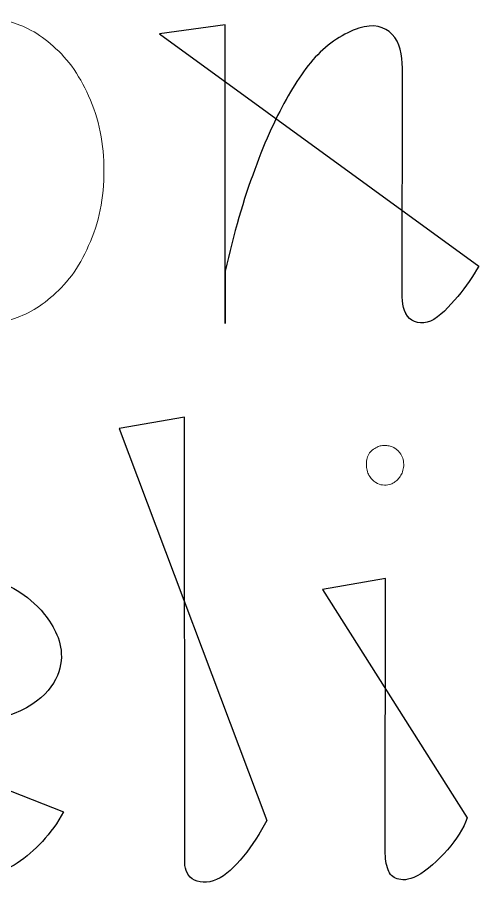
# Model space of a CAD drawing. Header units: centimetres. Extents: x -10.1 to 10.1, y -7.4 to 7.5.
# Drawn here: x -7.858 to -7.577, y 6.138 to 6.665 of the extents above; entities that cross this region are included whole.
import ezdxf

# ---------------------------------------------------------------- set-up
doc = ezdxf.new("R2010")
doc.units = ezdxf.units.CM
doc.header["$MEASUREMENT"] = 0
doc.layers.add('Layer 1', color=7, linetype='Continuous')

msp = doc.modelspace()

# ---------------------------------------------------------------- linework, layer by layer
at = {"layer": 'Layer 1', "color": 7, "lineweight": 0}
for points, knots in [([(-7.87907, 6.47873), (-7.87907, 6.47873), (-7.88042, 6.47873), (-7.88042, 6.47873), (-7.88042, 6.47873), (-7.88442, 6.47873), (-7.88823, 6.47931), (-7.89262, 6.48008), (-7.89262, 6.48008), (-7.89701, 6.4814), (-7.90138, 6.48294), (-7.90614, 6.48521), (-7.90614, 6.48521), (-7.91053, 6.48749), (-7.91529, 6.49055), (-7.91966, 6.49436), (-7.91966, 6.49436), (-7.92405, 6.49798), (-7.92823, 6.50256), (-7.93223, 6.50788), (-7.93223, 6.50788), (-7.93623, 6.5132), (-7.93985, 6.51931), (-7.94289, 6.52598), (-7.94289, 6.52598), (-7.94575, 6.53283), (-7.94821, 6.54008), (-7.94974, 6.5477), (-7.94974, 6.5477), (-7.95127, 6.55551), (-7.95202, 6.56352), (-7.95202, 6.57151), (-7.95202, 6.57151), (-7.95202, 6.5795), (-7.95125, 6.58731), (-7.94974, 6.59514), (-7.94974, 6.59514), (-7.94821, 6.60276), (-7.94574, 6.61019), (-7.94289, 6.61705), (-7.94289, 6.61705), (-7.93985, 6.62372), (-7.93622, 6.62962), (-7.93223, 6.63515), (-7.93223, 6.63515), (-7.92823, 6.64047), (-7.92403, 6.64505), (-7.91966, 6.64867), (-7.91966, 6.64867), (-7.91072, 6.65629), (-7.90138, 6.66047), (-7.89241, 6.66277), (-7.89241, 6.66277), (-7.88326, 6.66486), (-7.87413, 6.66486), (-7.86497, 6.66277), (-7.86497, 6.66277), (-7.86058, 6.66163), (-7.85582, 6.6601), (-7.85145, 6.65782), (-7.85145, 6.65782), (-7.84669, 6.65554), (-7.8423, 6.65248), (-7.83793, 6.64869), (-7.83793, 6.64869), (-7.83335, 6.64507), (-7.82917, 6.64049), (-7.82497, 6.63517), (-7.82497, 6.63517), (-7.82116, 6.62964), (-7.81754, 6.62374), (-7.81468, 6.61707), (-7.81468, 6.61707), (-7.81164, 6.61022), (-7.80915, 6.60278), (-7.80764, 6.59516), (-7.80764, 6.59516), (-7.80611, 6.58735), (-7.80536, 6.57955), (-7.80536, 6.57153), (-7.80536, 6.57153), (-7.80536, 6.56354), (-7.80613, 6.55552), (-7.80764, 6.54772), (-7.80764, 6.54772), (-7.80917, 6.5401), (-7.81164, 6.53285), (-7.81468, 6.526), (-7.81468, 6.526), (-7.81754, 6.51933), (-7.82116, 6.51325), (-7.82497, 6.5079), (-7.82497, 6.5079), (-7.82915, 6.50256), (-7.83336, 6.49798), (-7.83793, 6.49438), (-7.83793, 6.49438), (-7.84232, 6.49057), (-7.84669, 6.48753), (-7.85145, 6.48523), (-7.85145, 6.48523), (-7.85584, 6.48295), (-7.8606, 6.48142), (-7.86479, 6.4801), (-7.86479, 6.4801), (-7.86918, 6.47933), (-7.87318, 6.47875), (-7.87699, 6.47875), (-7.87699, 6.47875), (-7.87699, 6.47875), (-7.87907, 6.47876), (-7.87907, 6.47876), (-7.87907, 6.47876), (-7.87907, 6.47876), (-7.87907, 6.47873), (-7.87907, 6.47873)], [0, 0, 0, 0, 0.033333, 0.033333, 0.033333, 0.033333, 0.066667, 0.066667, 0.066667, 0.066667, 0.1, 0.1, 0.1, 0.1, 0.133333, 0.133333, 0.133333, 0.133333, 0.166667, 0.166667, 0.166667, 0.166667, 0.2, 0.2, 0.2, 0.2, 0.233333, 0.233333, 0.233333, 0.233333, 0.266667, 0.266667, 0.266667, 0.266667, 0.3, 0.3, 0.3, 0.3, 0.333333, 0.333333, 0.333333, 0.333333, 0.366667, 0.366667, 0.366667, 0.366667, 0.4, 0.4, 0.4, 0.4, 0.433333, 0.433333, 0.433333, 0.433333, 0.466667, 0.466667, 0.466667, 0.466667, 0.5, 0.5, 0.5, 0.5, 0.533333, 0.533333, 0.533333, 0.533333, 0.566667, 0.566667, 0.566667, 0.566667, 0.6, 0.6, 0.6, 0.6, 0.633333, 0.633333, 0.633333, 0.633333, 0.666667, 0.666667, 0.666667, 0.666667, 0.7, 0.7, 0.7, 0.7, 0.733333, 0.733333, 0.733333, 0.733333, 0.766667, 0.766667, 0.766667, 0.766667, 0.8, 0.8, 0.8, 0.8, 0.833333, 0.833333, 0.833333, 0.833333, 0.866667, 0.866667, 0.866667, 0.866667, 0.9, 0.9, 0.9, 0.9, 0.933333, 0.933333, 0.933333, 0.933333, 1, 1, 1, 1]), ([(-7.63848, 6.40388), (-7.63753, 6.40407), (-7.63676, 6.40425), (-7.63581, 6.40446), (-7.63581, 6.40446), (-7.63504, 6.40446), (-7.63409, 6.40446), (-7.63314, 6.40446), (-7.63314, 6.40446), (-7.63219, 6.40427), (-7.63123, 6.40409), (-7.63028, 6.40388), (-7.63028, 6.40388), (-7.62837, 6.40311), (-7.62628, 6.40179), (-7.62512, 6.40007), (-7.62512, 6.40007), (-7.62435, 6.39893), (-7.6238, 6.39798), (-7.6234, 6.39682), (-7.6234, 6.39682), (-7.62303, 6.3955), (-7.62282, 6.39433), (-7.62282, 6.39301), (-7.62282, 6.39301), (-7.62282, 6.39169), (-7.62301, 6.39052), (-7.6234, 6.38939), (-7.6234, 6.38939), (-7.62359, 6.38825), (-7.62396, 6.38711), (-7.62454, 6.38635), (-7.62454, 6.38635), (-7.6251, 6.3854), (-7.62568, 6.38444), (-7.62645, 6.38386), (-7.62645, 6.38386), (-7.62722, 6.38291), (-7.62798, 6.38233), (-7.62873, 6.38195), (-7.62873, 6.38195), (-7.62968, 6.38137), (-7.63045, 6.381), (-7.6314, 6.38081), (-7.6314, 6.38081), (-7.63426, 6.38004), (-7.63712, 6.38023), (-7.63979, 6.38195), (-7.63979, 6.38195), (-7.64056, 6.38232), (-7.64132, 6.3829), (-7.64207, 6.38386), (-7.64207, 6.38386), (-7.64284, 6.38442), (-7.64342, 6.38539), (-7.64398, 6.38635), (-7.64398, 6.38635), (-7.64454, 6.38712), (-7.64493, 6.38826), (-7.64512, 6.38939), (-7.64512, 6.38939), (-7.64549, 6.39053), (-7.64549, 6.39167), (-7.64549, 6.39301), (-7.64549, 6.39301), (-7.64549, 6.39436), (-7.64549, 6.3955), (-7.64512, 6.39682), (-7.64512, 6.39682), (-7.64475, 6.39796), (-7.64435, 6.39891), (-7.64359, 6.40007), (-7.64359, 6.40007), (-7.64282, 6.40084), (-7.64227, 6.4016), (-7.64131, 6.40216), (-7.64131, 6.40216), (-7.6402, 6.40293), (-7.63925, 6.40312), (-7.63848, 6.40388)], [0, 0, 0, 0, 0.047619, 0.047619, 0.047619, 0.047619, 0.095238, 0.095238, 0.095238, 0.095238, 0.142857, 0.142857, 0.142857, 0.142857, 0.190476, 0.190476, 0.190476, 0.190476, 0.238095, 0.238095, 0.238095, 0.238095, 0.285714, 0.285714, 0.285714, 0.285714, 0.333333, 0.333333, 0.333333, 0.333333, 0.380952, 0.380952, 0.380952, 0.380952, 0.428571, 0.428571, 0.428571, 0.428571, 0.47619, 0.47619, 0.47619, 0.47619, 0.52381, 0.52381, 0.52381, 0.52381, 0.571429, 0.571429, 0.571429, 0.571429, 0.619048, 0.619048, 0.619048, 0.619048, 0.666667, 0.666667, 0.666667, 0.666667, 0.714286, 0.714286, 0.714286, 0.714286, 0.761905, 0.761905, 0.761905, 0.761905, 0.809524, 0.809524, 0.809524, 0.809524, 0.857143, 0.857143, 0.857143, 0.857143, 0.904762, 0.904762, 0.904762, 0.904762, 1, 1, 1, 1])]:
    msp.add_open_spline(points, degree=3, knots=knots, dxfattribs=at)
at = {"layer": 'Layer 1', "color": 7}
for points, knots in [([(-7.77146, 6.65476), (-7.77146, 6.65476), (-7.73145, 6.66029), (-7.73145, 6.66029), (-7.73145, 6.66029), (-7.73145, 6.66029), (-7.73145, 6.47873), (-7.73145, 6.47873), (-7.73145, 6.47873), (-7.73145, 6.47873), (-7.73145, 6.51053), (-7.73145, 6.51053), (-7.73145, 6.51053), (-7.72669, 6.53283), (-7.72021, 6.55453), (-7.71354, 6.57226), (-7.71354, 6.57226), (-7.70706, 6.59054), (-7.70002, 6.60502), (-7.69317, 6.61721), (-7.69317, 6.61721), (-7.68613, 6.62941), (-7.67907, 6.63912), (-7.6705, 6.64655), (-7.6705, 6.64655), (-7.66193, 6.6538), (-7.65182, 6.65875), (-7.64383, 6.65951), (-7.64383, 6.65951), (-7.63602, 6.66028), (-7.63031, 6.65647), (-7.62687, 6.65038), (-7.62687, 6.65038), (-7.62343, 6.64429), (-7.62362, 6.63591), (-7.62362, 6.62771), (-7.62362, 6.62771), (-7.62362, 6.62771), (-7.62381, 6.49912), (-7.62381, 6.49912), (-7.62381, 6.49912), (-7.62381, 6.4934), (-7.62362, 6.48711), (-7.62058, 6.48311), (-7.62058, 6.48311), (-7.61733, 6.47911), (-7.61219, 6.47777), (-7.60648, 6.48007), (-7.60648, 6.48007), (-7.60095, 6.48256), (-7.59505, 6.48901), (-7.58992, 6.49512), (-7.58992, 6.49512), (-7.58476, 6.50121), (-7.58058, 6.50732), (-7.57717, 6.51359), (-7.57717, 6.51359), (-7.57717, 6.51359), (-7.77146, 6.65476), (-7.77146, 6.65476)], [0, 0, 0, 0, 0.0625, 0.0625, 0.0625, 0.0625, 0.125, 0.125, 0.125, 0.125, 0.1875, 0.1875, 0.1875, 0.1875, 0.25, 0.25, 0.25, 0.25, 0.3125, 0.3125, 0.3125, 0.3125, 0.375, 0.375, 0.375, 0.375, 0.4375, 0.4375, 0.4375, 0.4375, 0.5, 0.5, 0.5, 0.5, 0.5625, 0.5625, 0.5625, 0.5625, 0.625, 0.625, 0.625, 0.625, 0.6875, 0.6875, 0.6875, 0.6875, 0.75, 0.75, 0.75, 0.75, 0.8125, 0.8125, 0.8125, 0.8125, 0.875, 0.875, 0.875, 0.875, 1, 1, 1, 1]), ([(-7.77146, 6.65476), (-7.77146, 6.65476), (-7.77146, 6.65476), (-7.77146, 6.65476), (-7.77146, 6.65476), (-7.77146, 6.65476), (-7.77146, 6.65476), (-7.77146, 6.65476)], [0, 0, 0, 0, 0.333333, 0.333333, 0.333333, 0.333333, 1, 1, 1, 1]), ([(-7.79601, 6.41473), (-7.79601, 6.41473), (-7.75638, 6.42179), (-7.75638, 6.42179), (-7.75638, 6.42179), (-7.75638, 6.42179), (-7.75619, 6.15205), (-7.75619, 6.15205), (-7.75619, 6.15205), (-7.75619, 6.14805), (-7.75542, 6.14348), (-7.75161, 6.14102), (-7.75161, 6.14102), (-7.74799, 6.13853), (-7.74227, 6.13798), (-7.73674, 6.14044), (-7.73674, 6.14044), (-7.73102, 6.14293), (-7.72571, 6.14825), (-7.72036, 6.15473), (-7.72036, 6.15473), (-7.71523, 6.16121), (-7.71025, 6.16865), (-7.70626, 6.17645), (-7.70626, 6.17645), (-7.70626, 6.17645), (-7.79601, 6.41473), (-7.79601, 6.41473)], [0, 0, 0, 0, 0.125, 0.125, 0.125, 0.125, 0.25, 0.25, 0.25, 0.25, 0.375, 0.375, 0.375, 0.375, 0.5, 0.5, 0.5, 0.5, 0.625, 0.625, 0.625, 0.625, 0.75, 0.75, 0.75, 0.75, 1, 1, 1, 1]), ([(-7.79601, 6.41473), (-7.79601, 6.41473), (-7.79601, 6.41473), (-7.79601, 6.41473), (-7.79601, 6.41473), (-7.79601, 6.41473), (-7.79601, 6.41473), (-7.79601, 6.41473)], [0, 0, 0, 0, 0.333333, 0.333333, 0.333333, 0.333333, 1, 1, 1, 1]), ([(-7.96365, 6.23415), (-7.92745, 6.22881), (-7.88803, 6.23148), (-7.86422, 6.23987), (-7.86422, 6.23987), (-7.84059, 6.24807), (-7.8326, 6.26178), (-7.83144, 6.27358), (-7.83144, 6.27358), (-7.8303, 6.2852), (-7.83602, 6.29472), (-7.84155, 6.30178), (-7.84155, 6.30178), (-7.84727, 6.30863), (-7.85261, 6.31281), (-7.85811, 6.31625), (-7.85811, 6.31625), (-7.86896, 6.32292), (-7.88002, 6.32617), (-7.89108, 6.32617), (-7.89108, 6.32617), (-7.90214, 6.32617), (-7.91338, 6.32294), (-7.92405, 6.31625), (-7.92405, 6.31625), (-7.92939, 6.31263), (-7.93453, 6.30826), (-7.93948, 6.30291), (-7.93948, 6.30291), (-7.94424, 6.29738), (-7.94861, 6.2909), (-7.95244, 6.28386), (-7.95244, 6.28386), (-7.95588, 6.27643), (-7.95892, 6.26862), (-7.96083, 6.26005), (-7.96083, 6.26005), (-7.9627, 6.25185), (-7.96365, 6.2431), (-7.96365, 6.23415), (-7.96365, 6.23415), (-7.96365, 6.22518), (-7.9627, 6.21624), (-7.96079, 6.20729), (-7.96079, 6.20729), (-7.95888, 6.1989), (-7.95584, 6.19073), (-7.95222, 6.18329), (-7.95222, 6.18329), (-7.9486, 6.17586), (-7.94423, 6.1694), (-7.93947, 6.16387), (-7.93947, 6.16387), (-7.93452, 6.15834), (-7.92955, 6.15397), (-7.92423, 6.15053), (-7.92423, 6.15053), (-7.91889, 6.14691), (-7.91338, 6.14463), (-7.90785, 6.14291), (-7.90785, 6.14291), (-7.90213, 6.14138), (-7.89661, 6.14042), (-7.89108, 6.14042), (-7.89108, 6.14042), (-7.88005, 6.14042), (-7.8688, 6.14365), (-7.85811, 6.15053), (-7.85811, 6.15053), (-7.85277, 6.15397), (-7.84763, 6.15852), (-7.84287, 6.16368), (-7.84287, 6.16368), (-7.83811, 6.16884), (-7.83353, 6.17511), (-7.82991, 6.18159), (-7.82991, 6.18159), (-7.82991, 6.18159), (-7.96365, 6.23415), (-7.96365, 6.23415)], [0, 0, 0, 0, 0.047619, 0.047619, 0.047619, 0.047619, 0.095238, 0.095238, 0.095238, 0.095238, 0.142857, 0.142857, 0.142857, 0.142857, 0.190476, 0.190476, 0.190476, 0.190476, 0.238095, 0.238095, 0.238095, 0.238095, 0.285714, 0.285714, 0.285714, 0.285714, 0.333333, 0.333333, 0.333333, 0.333333, 0.380952, 0.380952, 0.380952, 0.380952, 0.428571, 0.428571, 0.428571, 0.428571, 0.47619, 0.47619, 0.47619, 0.47619, 0.52381, 0.52381, 0.52381, 0.52381, 0.571429, 0.571429, 0.571429, 0.571429, 0.619048, 0.619048, 0.619048, 0.619048, 0.666667, 0.666667, 0.666667, 0.666667, 0.714286, 0.714286, 0.714286, 0.714286, 0.761905, 0.761905, 0.761905, 0.761905, 0.809524, 0.809524, 0.809524, 0.809524, 0.857143, 0.857143, 0.857143, 0.857143, 0.904762, 0.904762, 0.904762, 0.904762, 1, 1, 1, 1]), ([(-7.67237, 6.31681), (-7.67237, 6.31681), (-7.6339, 6.32366), (-7.6339, 6.32366), (-7.6339, 6.32366), (-7.6339, 6.32366), (-7.63409, 6.15792), (-7.63409, 6.15792), (-7.63409, 6.15792), (-7.63409, 6.15353), (-7.63353, 6.14953), (-7.63237, 6.14649), (-7.63237, 6.14649), (-7.63123, 6.14345), (-7.62951, 6.14191), (-7.62684, 6.14096), (-7.62684, 6.14096), (-7.62417, 6.14001), (-7.62017, 6.13982), (-7.61464, 6.14268), (-7.61464, 6.14268), (-7.60911, 6.14572), (-7.60168, 6.15221), (-7.59617, 6.1585), (-7.59617, 6.1585), (-7.59064, 6.16498), (-7.58664, 6.17125), (-7.58416, 6.17792), (-7.58416, 6.17792), (-7.58416, 6.17792), (-7.67237, 6.31681), (-7.67237, 6.31681)], [0, 0, 0, 0, 0.111111, 0.111111, 0.111111, 0.111111, 0.222222, 0.222222, 0.222222, 0.222222, 0.333333, 0.333333, 0.333333, 0.333333, 0.444444, 0.444444, 0.444444, 0.444444, 0.555556, 0.555556, 0.555556, 0.555556, 0.666667, 0.666667, 0.666667, 0.666667, 0.777778, 0.777778, 0.777778, 0.777778, 1, 1, 1, 1]), ([(-7.67237, 6.31681), (-7.67237, 6.31681), (-7.67237, 6.31681), (-7.67237, 6.31681), (-7.67237, 6.31681), (-7.67237, 6.31681), (-7.67237, 6.31681), (-7.67237, 6.31681)], [0, 0, 0, 0, 0.333333, 0.333333, 0.333333, 0.333333, 1, 1, 1, 1])]:
    msp.add_open_spline(points, degree=3, knots=knots, dxfattribs=at)
at = {"layer": 'Layer 1', "lineweight": 0}
for points, knots in [([(-7.77146, 6.65476), (-7.77146, 6.65476), (-7.73145, 6.66029), (-7.73145, 6.66029), (-7.73145, 6.66029), (-7.73145, 6.66029), (-7.73145, 6.47873), (-7.73145, 6.47873), (-7.73145, 6.47873), (-7.73145, 6.47873), (-7.73145, 6.51053), (-7.73145, 6.51053), (-7.73145, 6.51053), (-7.72669, 6.53283), (-7.72021, 6.55453), (-7.71354, 6.57226), (-7.71354, 6.57226), (-7.70706, 6.59054), (-7.70002, 6.60502), (-7.69317, 6.61721), (-7.69317, 6.61721), (-7.68613, 6.62941), (-7.67907, 6.63912), (-7.6705, 6.64655), (-7.6705, 6.64655), (-7.66193, 6.6538), (-7.65182, 6.65875), (-7.64383, 6.65951), (-7.64383, 6.65951), (-7.63602, 6.66028), (-7.63031, 6.65647), (-7.62687, 6.65038), (-7.62687, 6.65038), (-7.62343, 6.64429), (-7.62362, 6.63591), (-7.62362, 6.62771), (-7.62362, 6.62771), (-7.62362, 6.62771), (-7.62381, 6.49912), (-7.62381, 6.49912), (-7.62381, 6.49912), (-7.62381, 6.4934), (-7.62362, 6.48711), (-7.62058, 6.48311), (-7.62058, 6.48311), (-7.61733, 6.47911), (-7.61219, 6.47777), (-7.60648, 6.48007), (-7.60648, 6.48007), (-7.60095, 6.48256), (-7.59505, 6.48901), (-7.58992, 6.49512), (-7.58992, 6.49512), (-7.58476, 6.50121), (-7.58058, 6.50732), (-7.57717, 6.51359)], [0, 0, 0, 0, 0.066667, 0.066667, 0.066667, 0.066667, 0.133333, 0.133333, 0.133333, 0.133333, 0.2, 0.2, 0.2, 0.2, 0.266667, 0.266667, 0.266667, 0.266667, 0.333333, 0.333333, 0.333333, 0.333333, 0.4, 0.4, 0.4, 0.4, 0.466667, 0.466667, 0.466667, 0.466667, 0.533333, 0.533333, 0.533333, 0.533333, 0.6, 0.6, 0.6, 0.6, 0.666667, 0.666667, 0.666667, 0.666667, 0.733333, 0.733333, 0.733333, 0.733333, 0.8, 0.8, 0.8, 0.8, 0.866667, 0.866667, 0.866667, 0.866667, 1, 1, 1, 1]), ([(-7.77146, 6.65476), (-7.77146, 6.65476), (-7.77146, 6.65476), (-7.77146, 6.65476), (-7.77146, 6.65476), (-7.77146, 6.65476), (-7.77146, 6.65476), (-7.77146, 6.65476)], [0, 0, 0, 0, 0.333333, 0.333333, 0.333333, 0.333333, 1, 1, 1, 1]), ([(-7.79601, 6.41473), (-7.79601, 6.41473), (-7.75638, 6.42179), (-7.75638, 6.42179), (-7.75638, 6.42179), (-7.75638, 6.42179), (-7.75619, 6.15205), (-7.75619, 6.15205), (-7.75619, 6.15205), (-7.75619, 6.14805), (-7.75542, 6.14348), (-7.75161, 6.14102), (-7.75161, 6.14102), (-7.74799, 6.13853), (-7.74227, 6.13798), (-7.73674, 6.14044), (-7.73674, 6.14044), (-7.73102, 6.14293), (-7.72571, 6.14825), (-7.72036, 6.15473), (-7.72036, 6.15473), (-7.71523, 6.16121), (-7.71025, 6.16865), (-7.70626, 6.17645)], [0, 0, 0, 0, 0.142857, 0.142857, 0.142857, 0.142857, 0.285714, 0.285714, 0.285714, 0.285714, 0.428571, 0.428571, 0.428571, 0.428571, 0.571429, 0.571429, 0.571429, 0.571429, 0.714286, 0.714286, 0.714286, 0.714286, 1, 1, 1, 1]), ([(-7.79601, 6.41473), (-7.79601, 6.41473), (-7.79601, 6.41473), (-7.79601, 6.41473), (-7.79601, 6.41473), (-7.79601, 6.41473), (-7.79601, 6.41473), (-7.79601, 6.41473)], [0, 0, 0, 0, 0.333333, 0.333333, 0.333333, 0.333333, 1, 1, 1, 1]), ([(-7.96365, 6.23415), (-7.92745, 6.22881), (-7.88803, 6.23148), (-7.86422, 6.23987), (-7.86422, 6.23987), (-7.84059, 6.24807), (-7.8326, 6.26178), (-7.83144, 6.27358), (-7.83144, 6.27358), (-7.8303, 6.2852), (-7.83602, 6.29472), (-7.84155, 6.30178), (-7.84155, 6.30178), (-7.84727, 6.30863), (-7.85261, 6.31281), (-7.85811, 6.31625), (-7.85811, 6.31625), (-7.86896, 6.32292), (-7.88002, 6.32617), (-7.89108, 6.32617), (-7.89108, 6.32617), (-7.90214, 6.32617), (-7.91338, 6.32294), (-7.92405, 6.31625), (-7.92405, 6.31625), (-7.92939, 6.31263), (-7.93453, 6.30826), (-7.93948, 6.30291), (-7.93948, 6.30291), (-7.94424, 6.29738), (-7.94861, 6.2909), (-7.95244, 6.28386), (-7.95244, 6.28386), (-7.95588, 6.27643), (-7.95892, 6.26862), (-7.96083, 6.26005), (-7.96083, 6.26005), (-7.9627, 6.25185), (-7.96365, 6.2431), (-7.96365, 6.23415), (-7.96365, 6.23415), (-7.96365, 6.22518), (-7.9627, 6.21624), (-7.96079, 6.20729), (-7.96079, 6.20729), (-7.95888, 6.1989), (-7.95584, 6.19073), (-7.95222, 6.18329), (-7.95222, 6.18329), (-7.9486, 6.17586), (-7.94423, 6.1694), (-7.93947, 6.16387), (-7.93947, 6.16387), (-7.93452, 6.15834), (-7.92955, 6.15397), (-7.92423, 6.15053), (-7.92423, 6.15053), (-7.91889, 6.14691), (-7.91338, 6.14463), (-7.90785, 6.14291), (-7.90785, 6.14291), (-7.90213, 6.14138), (-7.89661, 6.14042), (-7.89108, 6.14042), (-7.89108, 6.14042), (-7.88005, 6.14042), (-7.8688, 6.14365), (-7.85811, 6.15053), (-7.85811, 6.15053), (-7.85277, 6.15397), (-7.84763, 6.15852), (-7.84287, 6.16368), (-7.84287, 6.16368), (-7.83811, 6.16884), (-7.83353, 6.17511), (-7.82991, 6.18159)], [0, 0, 0, 0, 0.05, 0.05, 0.05, 0.05, 0.1, 0.1, 0.1, 0.1, 0.15, 0.15, 0.15, 0.15, 0.2, 0.2, 0.2, 0.2, 0.25, 0.25, 0.25, 0.25, 0.3, 0.3, 0.3, 0.3, 0.35, 0.35, 0.35, 0.35, 0.4, 0.4, 0.4, 0.4, 0.45, 0.45, 0.45, 0.45, 0.5, 0.5, 0.5, 0.5, 0.55, 0.55, 0.55, 0.55, 0.6, 0.6, 0.6, 0.6, 0.65, 0.65, 0.65, 0.65, 0.7, 0.7, 0.7, 0.7, 0.75, 0.75, 0.75, 0.75, 0.8, 0.8, 0.8, 0.8, 0.85, 0.85, 0.85, 0.85, 0.9, 0.9, 0.9, 0.9, 1, 1, 1, 1]), ([(-7.67237, 6.31681), (-7.67237, 6.31681), (-7.6339, 6.32366), (-7.6339, 6.32366), (-7.6339, 6.32366), (-7.6339, 6.32366), (-7.63409, 6.15792), (-7.63409, 6.15792), (-7.63409, 6.15792), (-7.63409, 6.15353), (-7.63353, 6.14953), (-7.63237, 6.14649), (-7.63237, 6.14649), (-7.63123, 6.14345), (-7.62951, 6.14191), (-7.62684, 6.14096), (-7.62684, 6.14096), (-7.62417, 6.14001), (-7.62017, 6.13982), (-7.61464, 6.14268), (-7.61464, 6.14268), (-7.60911, 6.14572), (-7.60168, 6.15221), (-7.59617, 6.1585), (-7.59617, 6.1585), (-7.59064, 6.16498), (-7.58664, 6.17125), (-7.58416, 6.17792)], [0, 0, 0, 0, 0.125, 0.125, 0.125, 0.125, 0.25, 0.25, 0.25, 0.25, 0.375, 0.375, 0.375, 0.375, 0.5, 0.5, 0.5, 0.5, 0.625, 0.625, 0.625, 0.625, 0.75, 0.75, 0.75, 0.75, 1, 1, 1, 1]), ([(-7.67237, 6.31681), (-7.67237, 6.31681), (-7.67237, 6.31681), (-7.67237, 6.31681), (-7.67237, 6.31681), (-7.67237, 6.31681), (-7.67237, 6.31681), (-7.67237, 6.31681)], [0, 0, 0, 0, 0.333333, 0.333333, 0.333333, 0.333333, 1, 1, 1, 1])]:
    msp.add_open_spline(points, degree=3, knots=knots, dxfattribs=at)

doc.saveas('drawing.dxf')
